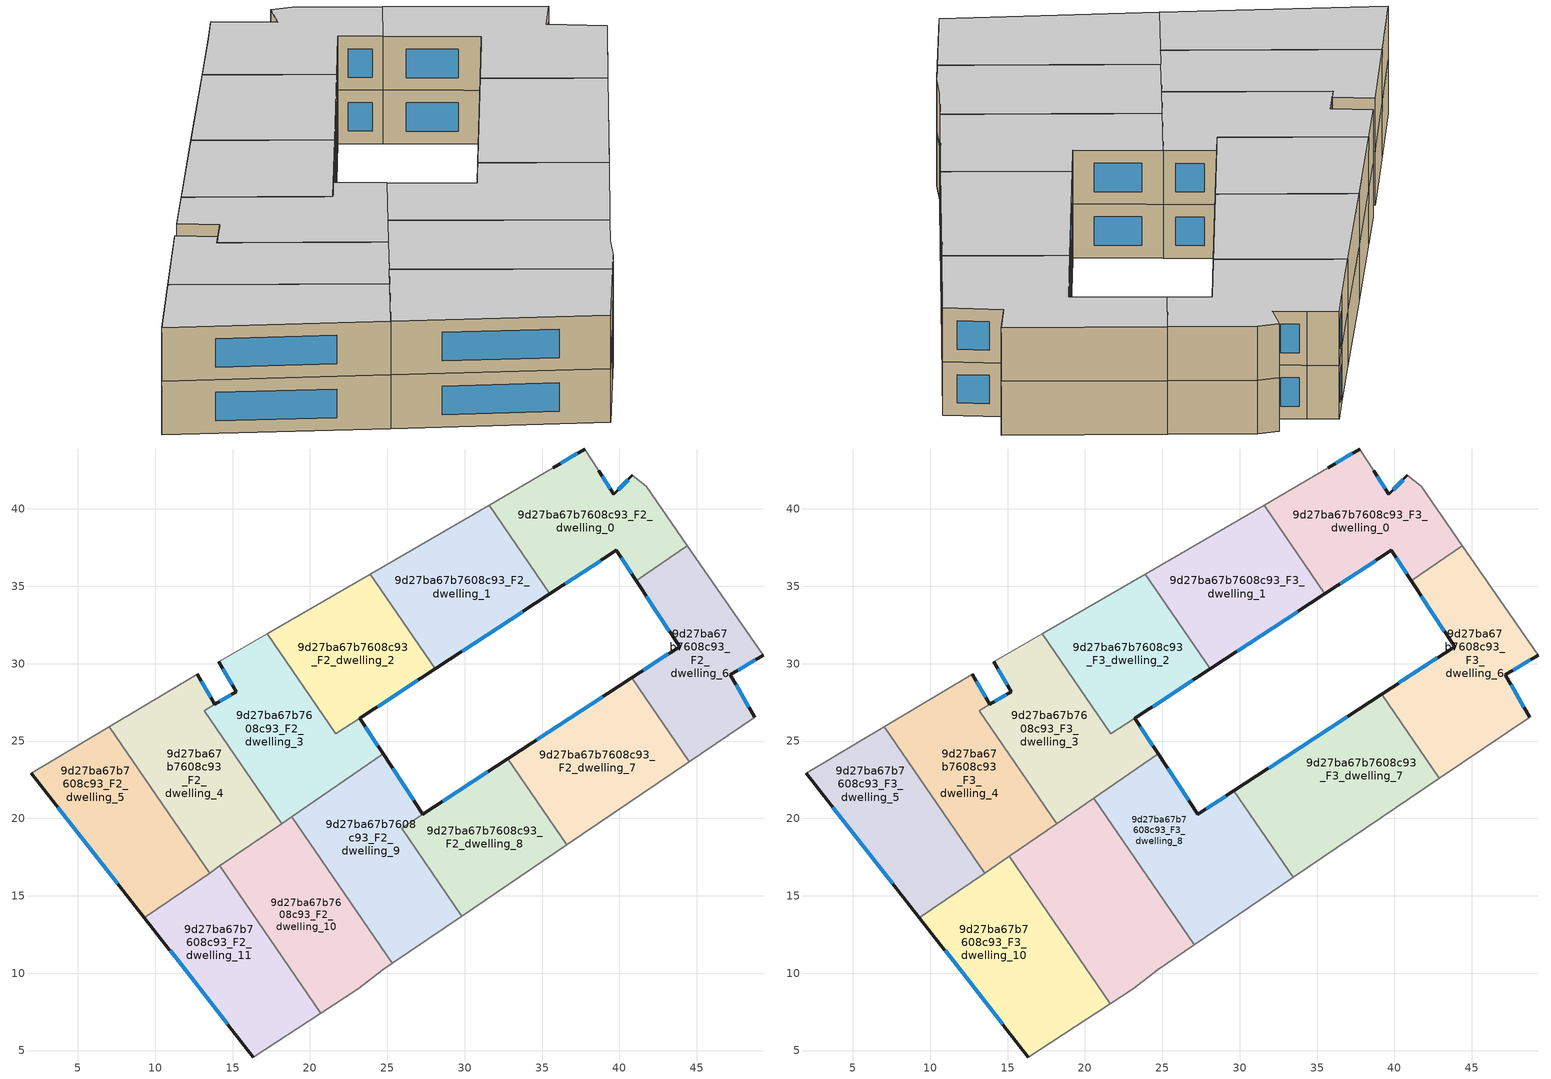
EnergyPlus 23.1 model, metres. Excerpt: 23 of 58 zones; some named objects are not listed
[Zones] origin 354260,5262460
9d27ba67b7608c93_F2_dwelling_0
 floor to 9d27ba67b7608c93_F1_dwelling_0 (EU_floor_Construction): 41.74,41.46 44.39,37.63 41.09,35.36 39.8,37.32 35.51,34.5 31.57,40.24 35.74,42.65 37.77,43.87 38.67,42.47 39.64,40.96 40.84,42.18 z6
 wall outside (EU_wall_Construction): 40.84,42.18 39.64,40.96 38.67,42.47 / 35.51,34.5 39.8,37.32 41.09,35.36 / 37.77,43.87 35.74,42.65 z6:9
 wall adiabatic (EU_wall_Construction): 44.39,37.63 41.74,41.46 40.84,42.18 / 35.74,42.65 31.57,40.24 / 38.67,42.47 37.77,43.87 z6:9
 wall to 9d27ba67b7608c93_F2_dwelling_6 (EU_wall_Construction): 41.09,35.36 44.39,37.63 z6:9
 wall to 9d27ba67b7608c93_F2_dwelling_1 (EU_wall_Construction): 31.57,40.24 35.51,34.5 z6:9
 window (EU_Window_Construction): 39.41,41.31 38.9,42.11 / 40.56,41.89 39.92,41.24 / 40.11,36.86 40.79,35.82 / 36.52,35.16 38.79,36.65 / 37.29,43.59 36.22,42.94 z6.7:8.3
9d27ba67b7608c93_F2_dwelling_1
 floor to 9d27ba67b7608c93_F1_dwelling_1 (EU_floor_Construction): 31.57,40.24 35.51,34.5 28.1,29.66 23.9,35.79 z6
 wall outside (EU_wall_Construction): 28.1,29.66 35.51,34.5 z6:9
 wall to 9d27ba67b7608c93_F2_dwelling_2 (EU_wall_Construction): 23.9,35.79 28.1,29.66 z6:9
 wall adiabatic (EU_wall_Construction): 31.57,40.24 23.9,35.79 z6:9
 window (EU_Window_Construction): 29.84,30.8 33.77,33.37 z6.7:8.3
9d27ba67b7608c93_F2_dwelling_10
 floor to 9d27ba67b7608c93_F1_dwelling_10 (EU_floor_Construction): 18.84,20.11 25.32,10.65 24.7,10.22 23.13,9 20.71,7.42 14.19,16.93 z6
 wall to 9d27ba67b7608c93_F2_dwelling_11 (EU_wall_Construction): 14.19,16.93 20.71,7.42 z6:9
 wall to 9d27ba67b7608c93_F2_dwelling_9 (EU_wall_Construction): 25.32,10.65 18.84,20.11 z6:9
 wall adiabatic (EU_wall_Construction): 20.71,7.42 23.13,9 24.7,10.22 25.32,10.65 z6:9
 wall to 9d27ba67b7608c93_F2_dwelling_4 (EU_wall_Construction): 18.17,19.66 14.19,16.93 z6:9
 wall to 9d27ba67b7608c93_F2_dwelling_3 (EU_wall_Construction): 18.84,20.11 18.17,19.66 z6:9
9d27ba67b7608c93_F2_dwelling_11
 floor to 9d27ba67b7608c93_F1_dwelling_11 (EU_floor_Construction): 14.19,16.93 20.71,7.42 16.35,4.58 9.31,13.59 z6
 wall outside (EU_wall_Construction): 9.31,13.59 16.35,4.58 z6:9
 wall adiabatic (EU_wall_Construction): 16.35,4.58 20.71,7.42 z6:9
 wall to 9d27ba67b7608c93_F2_dwelling_5 (EU_wall_Construction): 13.52,16.47 9.31,13.59 z6:9
 wall to 9d27ba67b7608c93_F2_dwelling_4 (EU_wall_Construction): 14.19,16.93 13.52,16.47 z6:9
 window (EU_Window_Construction): 10.96,11.47 14.7,6.7 z6.7:8.3
9d27ba67b7608c93_F2_dwelling_2
 floor to 9d27ba67b7608c93_F1_dwelling_2 (EU_floor_Construction): 23.9,35.79 28.1,29.66 21.68,25.46 17.24,31.94 z6
 wall outside (EU_wall_Construction): 23.23,26.48 28.1,29.66 z6:9
 wall adiabatic (EU_wall_Construction): 23.9,35.79 17.24,31.94 z6:9
 wall to 9d27ba67b7608c93_F2_dwelling_3 (EU_wall_Construction): 17.24,31.94 21.68,25.46 23.23,26.47 z6:9
 window (EU_Window_Construction): 24.37,27.23 26.96,28.91 z6.7:8.3
9d27ba67b7608c93_F2_dwelling_3
 floor to 9d27ba67b7608c93_F1_dwelling_3 (EU_floor_Construction): 23.23,26.47 24.75,24.16 18.17,19.66 13.16,26.97 15.24,28.17 14.1,30.12 17.24,31.94 21.68,25.46 z6
 wall outside (EU_wall_Construction): 14.1,30.12 15.24,28.17 13.86,27.38 / 24.75,24.16 23.23,26.47 z6:9
 wall adiabatic (EU_wall_Construction): 17.24,31.94 14.1,30.12 z6:9
 wall to 9d27ba67b7608c93_F2_dwelling_4 (EU_wall_Construction): 13.16,26.96 18.17,19.66 / 13.86,27.38 13.16,26.97 z6:9
 wall to 9d27ba67b7608c93_F2_dwelling_9 (EU_wall_Construction): 18.84,20.11 24.75,24.16 z6:9
 window (EU_Window_Construction): 14.37,29.66 14.97,28.63 / 24.39,24.71 23.58,25.93 / 14.91,27.99 14.18,27.56 z6.7:8.3
9d27ba67b7608c93_F2_dwelling_4
 floor to 9d27ba67b7608c93_F1_dwelling_4 (EU_floor_Construction): 13.86,27.38 13.16,26.97 18.17,19.66 13.52,16.47 7.04,25.92 12.72,29.32 z6
 wall outside (EU_wall_Construction): 13.86,27.38 12.72,29.32 z6:9
 wall to 9d27ba67b7608c93_F2_dwelling_5 (EU_wall_Construction): 7.04,25.92 13.52,16.47 z6:9
 wall adiabatic (EU_wall_Construction): 12.72,29.32 7.04,25.92 z6:9
 window (EU_Window_Construction): 13.59,27.83 12.99,28.86 z6.7:8.3
9d27ba67b7608c93_F2_dwelling_5
 floor to 9d27ba67b7608c93_F1_dwelling_5 (EU_floor_Construction): 7.04,25.92 13.52,16.47 9.31,13.59 2.01,22.92 z6
 wall outside (EU_wall_Construction): 2.01,22.92 9.31,13.59 z6:9
 wall adiabatic (EU_wall_Construction): 7.04,25.92 2.01,22.92 z6:9
 window (EU_Window_Construction): 3.72,20.73 7.6,15.78 z6.7:8.3
9d27ba67b7608c93_F2_dwelling_6
 floor to 9d27ba67b7608c93_F1_dwelling_6 (EU_floor_Construction): 44.39,37.63 49.28,30.54 47.18,29.28 48.73,26.54 44.51,23.68 40.8,29.09 43.89,31.11 41.09,35.36 z6
 wall outside (EU_wall_Construction): 41.09,35.36 43.89,31.11 40.8,29.09 / 48.73,26.54 47.18,29.28 49.28,30.54 z6:9
 wall to 9d27ba67b7608c93_F2_dwelling_7 (EU_wall_Construction): 40.8,29.09 44.51,23.68 z6:9
 wall adiabatic (EU_wall_Construction): 49.28,30.54 44.39,37.63 / 44.51,23.68 48.73,26.54 z6:9
 window (EU_Window_Construction): 43.16,30.64 41.53,29.57 / 41.74,34.36 43.23,32.11 / 47.67,29.58 48.79,30.25 / 48.36,27.18 47.54,28.64 z6.7:8.3
9d27ba67b7608c93_F2_dwelling_7
 floor to 9d27ba67b7608c93_F1_dwelling_7 (EU_floor_Construction): 40.8,29.09 44.51,23.68 36.59,18.3 32.79,23.85 z6
 wall outside (EU_wall_Construction): 40.8,29.09 32.79,23.85 z6:9
 wall adiabatic (EU_wall_Construction): 36.59,18.3 44.51,23.68 z6:9
 wall to 9d27ba67b7608c93_F2_dwelling_8 (EU_wall_Construction): 32.79,23.85 36.59,18.3 z6:9
 window (EU_Window_Construction): 38.92,27.86 34.67,25.08 z6.7:8.3
9d27ba67b7608c93_F2_dwelling_8
 floor to 9d27ba67b7608c93_F1_dwelling_8 (EU_floor_Construction): 32.79,23.85 36.59,18.3 29.81,13.69 25.92,19.36 z6
 wall outside (EU_wall_Construction): 32.79,23.85 27.31,20.27 z6:9
 wall adiabatic (EU_wall_Construction): 29.81,13.69 36.59,18.3 z6:9
 wall to 9d27ba67b7608c93_F2_dwelling_9 (EU_wall_Construction): 27.31,20.27 25.92,19.36 29.81,13.69 z6:9
 window (EU_Window_Construction): 31.5,23.01 28.59,21.11 z6.7:8.3
9d27ba67b7608c93_F2_dwelling_9
 floor to 9d27ba67b7608c93_F1_dwelling_9 (EU_floor_Construction): 27.31,20.27 25.92,19.36 29.81,13.69 25.32,10.65 18.84,20.11 24.75,24.16 z6
 wall outside (EU_wall_Construction): 27.31,20.27 24.75,24.16 z6:9
 wall adiabatic (EU_wall_Construction): 25.32,10.65 29.81,13.69 z6:9
 window (EU_Window_Construction): 26.71,21.18 25.35,23.25 z6.7:8.3
9d27ba67b7608c93_F3_dwelling_0
 floor to 9d27ba67b7608c93_F2_dwelling_0 (EU_floor_Construction): 41.74,41.46 44.39,37.63 41.09,35.36 39.8,37.32 35.51,34.5 31.57,40.24 35.74,42.65 37.77,43.87 38.67,42.47 39.64,40.96 40.84,42.18 z9
 wall outside (EU_wall_Construction): 40.84,42.18 39.64,40.96 38.67,42.47 / 35.51,34.5 39.8,37.32 41.09,35.36 / 37.77,43.87 35.74,42.65 z9:12
 wall adiabatic (EU_wall_Construction): 44.39,37.63 41.74,41.46 40.84,42.18 / 35.74,42.65 31.57,40.24 / 38.67,42.47 37.77,43.87 z9:12
 wall to 9d27ba67b7608c93_F3_dwelling_6 (EU_wall_Construction): 41.09,35.36 44.39,37.63 z9:12
 wall to 9d27ba67b7608c93_F3_dwelling_1 (EU_wall_Construction): 31.57,40.24 35.51,34.5 z9:12
 window (EU_Window_Construction): 39.41,41.31 38.9,42.11 / 40.56,41.89 39.92,41.24 / 40.11,36.86 40.79,35.82 / 36.52,35.16 38.79,36.65 / 37.29,43.59 36.22,42.94 z9.7:11.3
 ceiling to 9d27ba67b7608c93_F4_dwelling_0 (EU_floor_Construction): 44.39,37.63 41.74,41.46 40.84,42.18 39.64,40.96 38.67,42.47 37.77,43.87 35.74,42.65 31.57,40.24 35.51,34.5 39.8,37.32 41.09,35.36 z12
9d27ba67b7608c93_F3_dwelling_1
 floor to 9d27ba67b7608c93_F2_dwelling_1 (EU_floor_Construction): 31.57,40.24 35.51,34.5 28.1,29.66 23.9,35.79 z9
 wall outside (EU_wall_Construction): 28.1,29.66 35.51,34.5 z9:12
 wall to 9d27ba67b7608c93_F3_dwelling_2 (EU_wall_Construction): 23.9,35.79 28.1,29.66 z9:12
 wall adiabatic (EU_wall_Construction): 31.57,40.24 23.9,35.79 z9:12
 window (EU_Window_Construction): 29.84,30.8 33.77,33.37 z9.7:11.3
 ceiling to 9d27ba67b7608c93_F4_dwelling_1 (EU_floor_Construction): 35.51,34.5 31.57,40.24 23.9,35.79 28.1,29.66 z12
9d27ba67b7608c93_F3_dwelling_10
 floor to 9d27ba67b7608c93_F2_dwelling_11 (EU_floor_Construction): 14.19,16.93 20.71,7.42 16.35,4.58 9.31,13.59 z9
 floor to 9d27ba67b7608c93_F2_dwelling_10 (EU_floor_Construction): 15.1,17.55 21.63,8.02 20.71,7.42 14.19,16.93 z9
 wall outside (EU_wall_Construction): 9.31,13.59 16.35,4.58 z9:12
 wall to 9d27ba67b7608c93_F3_dwelling_9 (EU_wall_Construction): 21.63,8.02 15.1,17.55 z9:12
 wall adiabatic (EU_wall_Construction): 16.35,4.58 21.63,8.02 z9:12
 wall to 9d27ba67b7608c93_F3_dwelling_5 (EU_wall_Construction): 13.52,16.47 9.31,13.59 z9:12
 wall to 9d27ba67b7608c93_F3_dwelling_4 (EU_wall_Construction): 15.1,17.55 13.52,16.47 z9:12
 window (EU_Window_Construction): 10.96,11.47 14.7,6.7 z9.7:11.3
 ceiling to 9d27ba67b7608c93_F4_dwelling_10 (EU_floor_Construction): 21.63,8.02 15.1,17.55 9.31,13.59 16.35,4.58 z12
9d27ba67b7608c93_F3_dwelling_2
 floor to 9d27ba67b7608c93_F2_dwelling_2 (EU_floor_Construction): 23.9,35.79 28.1,29.66 21.68,25.46 17.24,31.94 z9
 wall outside (EU_wall_Construction): 23.23,26.48 28.1,29.66 z9:12
 wall adiabatic (EU_wall_Construction): 23.9,35.79 17.24,31.94 z9:12
 wall to 9d27ba67b7608c93_F3_dwelling_3 (EU_wall_Construction): 17.24,31.94 21.68,25.46 23.23,26.47 z9:12
 window (EU_Window_Construction): 24.37,27.23 26.96,28.91 z9.7:11.3
 ceiling to 9d27ba67b7608c93_F4_dwelling_2 (EU_floor_Construction): 28.1,29.66 23.9,35.79 17.24,31.94 21.68,25.46 z12
9d27ba67b7608c93_F3_dwelling_3
 floor to 9d27ba67b7608c93_F2_dwelling_3 (EU_floor_Construction): 23.23,26.47 24.75,24.16 18.17,19.66 13.16,26.97 15.24,28.17 14.1,30.12 17.24,31.94 21.68,25.46 z9
 wall outside (EU_wall_Construction): 14.1,30.12 15.24,28.17 13.86,27.38 / 24.75,24.16 23.23,26.47 z9:12
 wall adiabatic (EU_wall_Construction): 17.24,31.94 14.1,30.12 z9:12
 wall to 9d27ba67b7608c93_F3_dwelling_4 (EU_wall_Construction): 13.16,26.96 18.17,19.66 / 13.86,27.38 13.16,26.97 z9:12
 wall to 9d27ba67b7608c93_F3_dwelling_8 (EU_wall_Construction): 20.57,21.3 24.75,24.16 z9:12
 wall to 9d27ba67b7608c93_F3_dwelling_9 (EU_wall_Construction): 18.17,19.66 20.57,21.3 z9:12
 window (EU_Window_Construction): 14.37,29.66 14.97,28.63 / 24.39,24.71 23.58,25.93 / 14.91,27.99 14.18,27.56 z9.7:11.3
 ceiling to 9d27ba67b7608c93_F4_dwelling_3 (EU_floor_Construction): 24.75,24.16 23.23,26.47 21.68,25.46 17.24,31.94 14.1,30.12 15.24,28.17 13.16,26.97 18.17,19.66 z12
9d27ba67b7608c93_F3_dwelling_4
 floor to 9d27ba67b7608c93_F2_dwelling_4 (EU_floor_Construction): 13.86,27.38 13.16,26.97 18.17,19.66 13.52,16.47 7.04,25.92 12.72,29.32 z9
 wall outside (EU_wall_Construction): 13.86,27.38 12.72,29.32 z9:12
 wall to 9d27ba67b7608c93_F3_dwelling_5 (EU_wall_Construction): 7.04,25.92 13.52,16.47 z9:12
 wall adiabatic (EU_wall_Construction): 12.72,29.32 7.04,25.92 z9:12
 wall to 9d27ba67b7608c93_F3_dwelling_9 (EU_wall_Construction): 15.1,17.55 18.17,19.66 z9:12
 window (EU_Window_Construction): 13.59,27.83 12.99,28.86 z9.7:11.3
 ceiling to 9d27ba67b7608c93_F4_dwelling_4 (EU_floor_Construction): 18.17,19.66 13.16,26.97 13.86,27.38 12.72,29.32 7.04,25.92 13.52,16.47 z12
9d27ba67b7608c93_F3_dwelling_5
 floor to 9d27ba67b7608c93_F2_dwelling_5 (EU_floor_Construction): 7.04,25.92 13.52,16.47 9.31,13.59 2.01,22.92 z9
 wall outside (EU_wall_Construction): 2.01,22.92 9.31,13.59 z9:12
 wall adiabatic (EU_wall_Construction): 7.04,25.92 2.01,22.92 z9:12
 window (EU_Window_Construction): 3.72,20.73 7.6,15.78 z9.7:11.3
 ceiling to 9d27ba67b7608c93_F4_dwelling_5 (EU_floor_Construction): 13.52,16.47 7.04,25.92 2.01,22.92 9.31,13.59 z12
9d27ba67b7608c93_F3_dwelling_6
 floor to 9d27ba67b7608c93_F2_dwelling_6 (EU_floor_Construction): 44.39,37.63 49.28,30.54 47.18,29.28 48.73,26.54 44.51,23.68 40.8,29.09 43.89,31.11 41.09,35.36 z9
 floor to 9d27ba67b7608c93_F2_dwelling_7 (EU_floor_Construction): 40.8,29.09 44.51,23.68 42.91,22.59 39.18,28.03 z9
 wall outside (EU_wall_Construction): 41.09,35.36 43.89,31.11 39.18,28.03 / 48.73,26.54 47.18,29.28 49.28,30.54 z9:12
 wall to 9d27ba67b7608c93_F3_dwelling_7 (EU_wall_Construction): 39.18,28.03 42.91,22.59 z9:12
 wall adiabatic (EU_wall_Construction): 49.28,30.54 44.39,37.63 / 42.91,22.59 48.73,26.54 z9:12
 window (EU_Window_Construction): 42.78,30.39 40.29,28.76 / 41.74,34.36 43.23,32.11 / 47.67,29.58 48.79,30.25 / 48.36,27.18 47.54,28.64 z9.7:11.3
 ceiling to 9d27ba67b7608c93_F4_dwelling_6 (EU_floor_Construction): 48.73,26.54 47.18,29.28 49.28,30.54 44.39,37.63 41.09,35.36 43.89,31.11 39.18,28.03 42.91,22.59 z12
9d27ba67b7608c93_F3_dwelling_7
 floor to 9d27ba67b7608c93_F2_dwelling_7 (EU_floor_Construction): 39.18,28.03 42.91,22.59 36.59,18.3 32.79,23.85 z9
 floor to 9d27ba67b7608c93_F2_dwelling_8 (EU_floor_Construction): 32.79,23.85 36.59,18.3 33.48,16.18 29.63,21.79 z9
 wall outside (EU_wall_Construction): 39.18,28.03 29.63,21.79 z9:12
 wall adiabatic (EU_wall_Construction): 33.48,16.18 42.91,22.59 z9:12
 wall to 9d27ba67b7608c93_F3_dwelling_8 (EU_wall_Construction): 29.63,21.79 33.48,16.18 z9:12
 window (EU_Window_Construction): 36.94,26.57 31.88,23.26 z9.7:11.3
 ceiling to 9d27ba67b7608c93_F4_dwelling_7 (EU_floor_Construction): 42.91,22.59 39.18,28.03 29.63,21.79 33.48,16.18 z12
9d27ba67b7608c93_F3_dwelling_8
 floor to 9d27ba67b7608c93_F2_dwelling_8 (EU_floor_Construction): 29.63,21.79 33.48,16.18 29.81,13.69 25.92,19.36 z9
 floor to 9d27ba67b7608c93_F2_dwelling_9 (EU_floor_Construction): 27.31,20.27 25.92,19.36 29.81,13.69 27.06,11.83 20.57,21.3 24.75,24.16 z9
 wall outside (EU_wall_Construction): 29.63,21.79 27.31,20.27 24.75,24.16 z9:12
 wall adiabatic (EU_wall_Construction): 27.06,11.83 33.48,16.18 z9:12
 wall to 9d27ba67b7608c93_F3_dwelling_9 (EU_wall_Construction): 20.57,21.3 27.06,11.83 z9:12
 window (EU_Window_Construction): 26.71,21.18 25.35,23.25 / 29.09,21.43 27.85,20.63 z9.7:11.3
 ceiling to 9d27ba67b7608c93_F4_dwelling_8 (EU_floor_Construction): 33.48,16.18 29.63,21.79 27.31,20.27 24.75,24.16 20.57,21.3 27.06,11.83 z12
9d27ba67b7608c93_F3_dwelling_9
 floor to 9d27ba67b7608c93_F2_dwelling_10 (EU_floor_Construction): 18.84,20.11 25.32,10.65 24.7,10.22 23.13,9 21.63,8.02 15.1,17.55 z9
 floor to 9d27ba67b7608c93_F2_dwelling_9 (EU_floor_Construction): 20.57,21.3 27.06,11.83 25.32,10.65 18.84,20.11 z9
 wall adiabatic (EU_wall_Construction): 21.63,8.02 23.13,9 24.7,10.22 27.06,11.83 z9:12
 ceiling to 9d27ba67b7608c93_F4_dwelling_9 (EU_floor_Construction): 24.7,10.22 27.06,11.83 20.57,21.3 15.1,17.55 21.63,8.02 23.13,9 z12
[Building]
EU S2 Campaign: North Axis=0; Terrain=City; Solar Distribution=FullExterior
[Site:Location]
Budapest.Ferenc.Liszt.Intl.AP: Latitude=47.437; Longitude=19.256; Time Zone=1; Elevation=185
[SizingPeriod:WeatherFileDays]
AnnualSizingPeriod: Begin Month=1; Begin Day of Month=1; End Month=12; End Day of Month=31; Day of Week for Start Day=Monday; Use Weather File Daylight Saving Period=No; Use Weather File Rain and Snow Indicators=No
[MATERIAL]
EU_InternalMass_Material: Roughness=MediumRough; Thickness=0.1; Conductivity=1; Density=1800; Specific Heat=900; Thermal Absorptance=0.9; Solar Absorptance=0.7; Visible Absorptance=0.7
[MATERIAL:NOMASS] Roughness=MediumRough; Thermal Absorptance=0.9; Solar Absorptance=0.7; Visible Absorptance=0.7
Name | Thermal Resistance
EU_wall_NoMass | 0.832559
EU_floor_NoMass | 0.872794
[WINDOWMATERIAL:SIMPLEGLAZINGSYSTEM]
EU_Window_SimpleGlazing: UFactor=2.79869; Solar Heat Gain Coefficient=0.75; Visible Transmittance=0.75
[CONSTRUCTION]
EU_wall_Construction: EU_wall_NoMass
EU_floor_Construction: EU_floor_NoMass
EU_Window_Construction: EU_Window_SimpleGlazing
EU_InternalMass_Construction: EU_InternalMass_Material
[ZONE] Type=1; Multiplier=1; Ceiling Height=autocalculate; Floor Area=autocalculate; Part of Total Floor Area=Yes
Name | Volume
9d27ba67b7608c93_F2_dwelling_0; 9d27ba67b7608c93_F3_dwelling_0 | 190.963
9d27ba67b7608c93_F2_dwelling_1; 9d27ba67b7608c93_F3_dwelling_1 | 190.961
9d27ba67b7608c93_F2_dwelling_10 | 195.146
9d27ba67b7608c93_F3_dwelling_10 | 229.149
9d27ba67b7608c93_F2_dwelling_11 | 190.956
9d27ba67b7608c93_F2_dwelling_2; 9d27ba67b7608c93_F3_dwelling_2 | 175.766
9d27ba67b7608c93_F2_dwelling_3; 9d27ba67b7608c93_F3_dwelling_3 | 200.199
9d27ba67b7608c93_F2_dwelling_4; 9d27ba67b7608c93_F3_dwelling_4 | 196.956
9d27ba67b7608c93_F2_dwelling_5; 9d27ba67b7608c93_F3_dwelling_5 | 190.965
9d27ba67b7608c93_F2_dwelling_6 | 190.968
9d27ba67b7608c93_F3_dwelling_6 | 229.165
9d27ba67b7608c93_F2_dwelling_7 | 190.971
9d27ba67b7608c93_F3_dwelling_7 | 229.161
9d27ba67b7608c93_F2_dwelling_8 | 167.301
9d27ba67b7608c93_F3_dwelling_8 | 229.14
9d27ba67b7608c93_F2_dwelling_9 | 210.459
9d27ba67b7608c93_F3_dwelling_9 | 229.183
[INTERNALMASS] Construction=EU_InternalMass_Construction
Name | Zone or ZoneList | Surface Area
9d27ba67b7608c93_F2_dwelling_0_EU_InternalMass | 9d27ba67b7608c93_F2_dwelling_0 | 63.6544
9d27ba67b7608c93_F2_dwelling_1_EU_InternalMass | 9d27ba67b7608c93_F2_dwelling_1 | 63.6537
9d27ba67b7608c93_F2_dwelling_2_EU_InternalMass | 9d27ba67b7608c93_F2_dwelling_2 | 58.5867
9d27ba67b7608c93_F2_dwelling_3_EU_InternalMass | 9d27ba67b7608c93_F2_dwelling_3 | 66.7322
9d27ba67b7608c93_F2_dwelling_4_EU_InternalMass | 9d27ba67b7608c93_F2_dwelling_4 | 65.6533
9d27ba67b7608c93_F2_dwelling_5_EU_InternalMass | 9d27ba67b7608c93_F2_dwelling_5 | 63.6551
9d27ba67b7608c93_F2_dwelling_6_EU_InternalMass | 9d27ba67b7608c93_F2_dwelling_6 | 63.656
9d27ba67b7608c93_F2_dwelling_7_EU_InternalMass | 9d27ba67b7608c93_F2_dwelling_7 | 63.657
9d27ba67b7608c93_F2_dwelling_8_EU_InternalMass | 9d27ba67b7608c93_F2_dwelling_8 | 55.7652
9d27ba67b7608c93_F2_dwelling_9_EU_InternalMass | 9d27ba67b7608c93_F2_dwelling_9 | 70.1533
9d27ba67b7608c93_F2_dwelling_10_EU_InternalMass | 9d27ba67b7608c93_F2_dwelling_10 | 65.0487
9d27ba67b7608c93_F2_dwelling_11_EU_InternalMass | 9d27ba67b7608c93_F2_dwelling_11 | 63.652
9d27ba67b7608c93_F3_dwelling_0_EU_InternalMass | 9d27ba67b7608c93_F3_dwelling_0 | 63.6544
9d27ba67b7608c93_F3_dwelling_1_EU_InternalMass | 9d27ba67b7608c93_F3_dwelling_1 | 63.6537
9d27ba67b7608c93_F3_dwelling_2_EU_InternalMass | 9d27ba67b7608c93_F3_dwelling_2 | 58.5867
9d27ba67b7608c93_F3_dwelling_3_EU_InternalMass | 9d27ba67b7608c93_F3_dwelling_3 | 66.7322
9d27ba67b7608c93_F3_dwelling_4_EU_InternalMass | 9d27ba67b7608c93_F3_dwelling_4 | 65.6533
9d27ba67b7608c93_F3_dwelling_5_EU_InternalMass | 9d27ba67b7608c93_F3_dwelling_5 | 63.6551
9d27ba67b7608c93_F3_dwelling_6_EU_InternalMass | 9d27ba67b7608c93_F3_dwelling_6 | 76.3884
9d27ba67b7608c93_F3_dwelling_7_EU_InternalMass | 9d27ba67b7608c93_F3_dwelling_7 | 76.3869
9d27ba67b7608c93_F3_dwelling_8_EU_InternalMass | 9d27ba67b7608c93_F3_dwelling_8 | 76.3799
9d27ba67b7608c93_F3_dwelling_9_EU_InternalMass | 9d27ba67b7608c93_F3_dwelling_9 | 76.394
9d27ba67b7608c93_F3_dwelling_10_EU_InternalMass | 9d27ba67b7608c93_F3_dwelling_10 | 76.3831
[OTHEREQUIPMENT] Fuel Type=Electricity; Design Level Calculation Method=Watts/Area; Power per Zone Floor Area=1; Fraction Latent=0; Fraction Radiant=0; Fraction Lost=0; Carbon Dioxide Generation Rate=0; EndUse Subcategory=EU_Step8_InternalGains
Name | Zone or ZoneList or Space or SpaceList | Schedule
EU_Step8_InternalGain_9d27ba67b7608c93_F2_dwelling_0_f000 | 9d27ba67b7608c93_F2_dwelling_0 | EU_Step8_GainSchedule_9d27ba67b7608c93_F2_dwelling_0_f000
EU_Step8_InternalGain_9d27ba67b7608c93_F2_dwelling_1_f000 | 9d27ba67b7608c93_F2_dwelling_1 | EU_Step8_GainSchedule_9d27ba67b7608c93_F2_dwelling_1_f000
EU_Step8_InternalGain_9d27ba67b7608c93_F2_dwelling_2_f000 | 9d27ba67b7608c93_F2_dwelling_2 | EU_Step8_GainSchedule_9d27ba67b7608c93_F2_dwelling_2_f000
EU_Step8_InternalGain_9d27ba67b7608c93_F2_dwelling_3_f000 | 9d27ba67b7608c93_F2_dwelling_3 | EU_Step8_GainSchedule_9d27ba67b7608c93_F2_dwelling_3_f000
EU_Step8_InternalGain_9d27ba67b7608c93_F2_dwelling_4_f000 | 9d27ba67b7608c93_F2_dwelling_4 | EU_Step8_GainSchedule_9d27ba67b7608c93_F2_dwelling_4_f000
EU_Step8_InternalGain_9d27ba67b7608c93_F2_dwelling_5_f000 | 9d27ba67b7608c93_F2_dwelling_5 | EU_Step8_GainSchedule_9d27ba67b7608c93_F2_dwelling_5_f000
EU_Step8_InternalGain_9d27ba67b7608c93_F2_dwelling_6_f000 | 9d27ba67b7608c93_F2_dwelling_6 | EU_Step8_GainSchedule_9d27ba67b7608c93_F2_dwelling_6_f000
EU_Step8_InternalGain_9d27ba67b7608c93_F2_dwelling_7_f000 | 9d27ba67b7608c93_F2_dwelling_7 | EU_Step8_GainSchedule_9d27ba67b7608c93_F2_dwelling_7_f000
EU_Step8_InternalGain_9d27ba67b7608c93_F2_dwelling_8_f000 | 9d27ba67b7608c93_F2_dwelling_8 | EU_Step8_GainSchedule_9d27ba67b7608c93_F2_dwelling_8_f000
EU_Step8_InternalGain_9d27ba67b7608c93_F2_dwelling_9_f000 | 9d27ba67b7608c93_F2_dwelling_9 | EU_Step8_GainSchedule_9d27ba67b7608c93_F2_dwelling_9_f000
EU_Step8_InternalGain_9d27ba67b7608c93_F2_dwelling_10_f000 | 9d27ba67b7608c93_F2_dwelling_10 | EU_Step8_GainSchedule_9d27ba67b7608c93_F2_dwelling_10_f000
EU_Step8_InternalGain_9d27ba67b7608c93_F2_dwelling_11_f000 | 9d27ba67b7608c93_F2_dwelling_11 | EU_Step8_GainSchedule_9d27ba67b7608c93_F2_dwelling_11_f000
EU_Step8_InternalGain_9d27ba67b7608c93_F3_dwelling_0_f000 | 9d27ba67b7608c93_F3_dwelling_0 | EU_Step8_GainSchedule_9d27ba67b7608c93_F3_dwelling_0_f000
EU_Step8_InternalGain_9d27ba67b7608c93_F3_dwelling_1_f000 | 9d27ba67b7608c93_F3_dwelling_1 | EU_Step8_GainSchedule_9d27ba67b7608c93_F3_dwelling_1_f000
EU_Step8_InternalGain_9d27ba67b7608c93_F3_dwelling_2_f000 | 9d27ba67b7608c93_F3_dwelling_2 | EU_Step8_GainSchedule_9d27ba67b7608c93_F3_dwelling_2_f000
EU_Step8_InternalGain_9d27ba67b7608c93_F3_dwelling_3_f000 | 9d27ba67b7608c93_F3_dwelling_3 | EU_Step8_GainSchedule_9d27ba67b7608c93_F3_dwelling_3_f000
EU_Step8_InternalGain_9d27ba67b7608c93_F3_dwelling_4_f000 | 9d27ba67b7608c93_F3_dwelling_4 | EU_Step8_GainSchedule_9d27ba67b7608c93_F3_dwelling_4_f000
EU_Step8_InternalGain_9d27ba67b7608c93_F3_dwelling_5_f000 | 9d27ba67b7608c93_F3_dwelling_5 | EU_Step8_GainSchedule_9d27ba67b7608c93_F3_dwelling_5_f000
EU_Step8_InternalGain_9d27ba67b7608c93_F3_dwelling_6_f000 | 9d27ba67b7608c93_F3_dwelling_6 | EU_Step8_GainSchedule_9d27ba67b7608c93_F3_dwelling_6_f000
EU_Step8_InternalGain_9d27ba67b7608c93_F3_dwelling_7_f000 | 9d27ba67b7608c93_F3_dwelling_7 | EU_Step8_GainSchedule_9d27ba67b7608c93_F3_dwelling_7_f000
EU_Step8_InternalGain_9d27ba67b7608c93_F3_dwelling_8_f000 | 9d27ba67b7608c93_F3_dwelling_8 | EU_Step8_GainSchedule_9d27ba67b7608c93_F3_dwelling_8_f000
EU_Step8_InternalGain_9d27ba67b7608c93_F3_dwelling_9_f000 | 9d27ba67b7608c93_F3_dwelling_9 | EU_Step8_GainSchedule_9d27ba67b7608c93_F3_dwelling_9_f000
EU_Step8_InternalGain_9d27ba67b7608c93_F3_dwelling_10_f000 | 9d27ba67b7608c93_F3_dwelling_10 | EU_Step8_GainSchedule_9d27ba67b7608c93_F3_dwelling_10_f000
[ZONEVENTILATION:DESIGNFLOWRATE] Schedule=EU_AlwaysOn; Design Flow Rate Calculation Method=AirChanges/Hour; Air Changes per Hour=0.475469; Ventilation Type=Natural; Fan Pressure Rise=0; Fan Total Efficiency=1; Constant Term Coefficient=1; Temperature Term Coefficient=0; Velocity Term Coefficient=0; Velocity Squared Term Coefficient=0; Minimum Indoor Temperature=-100; Maximum Indoor Temperature=100; Delta Temperature=-100; Minimum Outdoor Temperature=-100; Maximum Outdoor Temperature=100; Maximum Wind Speed=40
Name | Zone or ZoneList or Space or SpaceList
EU_ConstantAir_9d27ba67b7608c93_F2_dwelling_0 | 9d27ba67b7608c93_F2_dwelling_0
EU_ConstantAir_9d27ba67b7608c93_F2_dwelling_1 | 9d27ba67b7608c93_F2_dwelling_1
EU_ConstantAir_9d27ba67b7608c93_F2_dwelling_2 | 9d27ba67b7608c93_F2_dwelling_2
EU_ConstantAir_9d27ba67b7608c93_F2_dwelling_3 | 9d27ba67b7608c93_F2_dwelling_3
EU_ConstantAir_9d27ba67b7608c93_F2_dwelling_4 | 9d27ba67b7608c93_F2_dwelling_4
EU_ConstantAir_9d27ba67b7608c93_F2_dwelling_5 | 9d27ba67b7608c93_F2_dwelling_5
EU_ConstantAir_9d27ba67b7608c93_F2_dwelling_6 | 9d27ba67b7608c93_F2_dwelling_6
EU_ConstantAir_9d27ba67b7608c93_F2_dwelling_7 | 9d27ba67b7608c93_F2_dwelling_7
EU_ConstantAir_9d27ba67b7608c93_F2_dwelling_8 | 9d27ba67b7608c93_F2_dwelling_8
EU_ConstantAir_9d27ba67b7608c93_F2_dwelling_9 | 9d27ba67b7608c93_F2_dwelling_9
EU_ConstantAir_9d27ba67b7608c93_F2_dwelling_10 | 9d27ba67b7608c93_F2_dwelling_10
EU_ConstantAir_9d27ba67b7608c93_F2_dwelling_11 | 9d27ba67b7608c93_F2_dwelling_11
EU_ConstantAir_9d27ba67b7608c93_F3_dwelling_0 | 9d27ba67b7608c93_F3_dwelling_0
EU_ConstantAir_9d27ba67b7608c93_F3_dwelling_1 | 9d27ba67b7608c93_F3_dwelling_1
EU_ConstantAir_9d27ba67b7608c93_F3_dwelling_2 | 9d27ba67b7608c93_F3_dwelling_2
EU_ConstantAir_9d27ba67b7608c93_F3_dwelling_3 | 9d27ba67b7608c93_F3_dwelling_3
EU_ConstantAir_9d27ba67b7608c93_F3_dwelling_4 | 9d27ba67b7608c93_F3_dwelling_4
EU_ConstantAir_9d27ba67b7608c93_F3_dwelling_5 | 9d27ba67b7608c93_F3_dwelling_5
EU_ConstantAir_9d27ba67b7608c93_F3_dwelling_6 | 9d27ba67b7608c93_F3_dwelling_6
EU_ConstantAir_9d27ba67b7608c93_F3_dwelling_7 | 9d27ba67b7608c93_F3_dwelling_7
EU_ConstantAir_9d27ba67b7608c93_F3_dwelling_8 | 9d27ba67b7608c93_F3_dwelling_8
EU_ConstantAir_9d27ba67b7608c93_F3_dwelling_9 | 9d27ba67b7608c93_F3_dwelling_9
EU_ConstantAir_9d27ba67b7608c93_F3_dwelling_10 | 9d27ba67b7608c93_F3_dwelling_10
[HVACTEMPLATE:ZONE:IDEALLOADSAIRSYSTEM] System Availability Schedule=EU_AlwaysOn; Maximum Heating Supply Air Temperature=50; Minimum Cooling Supply Air Temperature=13; Maximum Heating Supply Air Humidity Ratio=0.0156; Minimum Cooling Supply Air Humidity Ratio=0.0077; Heating Limit=NoLimit; Cooling Limit=NoLimit; Heating Availability Schedule=EU_AlwaysOn; Cooling Availability Schedule=EU_CoolingOff; Dehumidification Control Type=ConstantSensibleHeatRatio; Cooling Sensible Heat Ratio=0.7; Dehumidification Setpoint=60; Humidification Control Type=None; Humidification Setpoint=30; Outdoor Air Method=None; Outdoor Air Flow Rate per Person=0.00944; Outdoor Air Flow Rate per Zone Floor Area=0; Outdoor Air Flow Rate per Zone=0; Demand Controlled Ventilation Type=None; Outdoor Air Economizer Type=NoEconomizer; Heat Recovery Type=None; Sensible Heat Recovery Effectiveness=0.7; Latent Heat Recovery Effectiveness=0.65
Name | Template Thermostat
9d27ba67b7608c93_F2_dwelling_0 | EU_HeatOnly_9d27ba67b7608c93_F2_dwelling_0
9d27ba67b7608c93_F2_dwelling_1 | EU_HeatOnly_9d27ba67b7608c93_F2_dwelling_1
9d27ba67b7608c93_F2_dwelling_2 | EU_HeatOnly_9d27ba67b7608c93_F2_dwelling_2
9d27ba67b7608c93_F2_dwelling_3 | EU_HeatOnly_9d27ba67b7608c93_F2_dwelling_3
9d27ba67b7608c93_F2_dwelling_4 | EU_HeatOnly_9d27ba67b7608c93_F2_dwelling_4
9d27ba67b7608c93_F2_dwelling_5 | EU_HeatOnly_9d27ba67b7608c93_F2_dwelling_5
9d27ba67b7608c93_F2_dwelling_6 | EU_HeatOnly_9d27ba67b7608c93_F2_dwelling_6
9d27ba67b7608c93_F2_dwelling_7 | EU_HeatOnly_9d27ba67b7608c93_F2_dwelling_7
9d27ba67b7608c93_F2_dwelling_8 | EU_HeatOnly_9d27ba67b7608c93_F2_dwelling_8
9d27ba67b7608c93_F2_dwelling_9 | EU_HeatOnly_9d27ba67b7608c93_F2_dwelling_9
9d27ba67b7608c93_F2_dwelling_10 | EU_HeatOnly_9d27ba67b7608c93_F2_dwelling_10
9d27ba67b7608c93_F2_dwelling_11 | EU_HeatOnly_9d27ba67b7608c93_F2_dwelling_11
9d27ba67b7608c93_F3_dwelling_0 | EU_HeatOnly_9d27ba67b7608c93_F3_dwelling_0
9d27ba67b7608c93_F3_dwelling_1 | EU_HeatOnly_9d27ba67b7608c93_F3_dwelling_1
9d27ba67b7608c93_F3_dwelling_2 | EU_HeatOnly_9d27ba67b7608c93_F3_dwelling_2
9d27ba67b7608c93_F3_dwelling_3 | EU_HeatOnly_9d27ba67b7608c93_F3_dwelling_3
9d27ba67b7608c93_F3_dwelling_4 | EU_HeatOnly_9d27ba67b7608c93_F3_dwelling_4
9d27ba67b7608c93_F3_dwelling_5 | EU_HeatOnly_9d27ba67b7608c93_F3_dwelling_5
9d27ba67b7608c93_F3_dwelling_6 | EU_HeatOnly_9d27ba67b7608c93_F3_dwelling_6
9d27ba67b7608c93_F3_dwelling_7 | EU_HeatOnly_9d27ba67b7608c93_F3_dwelling_7
9d27ba67b7608c93_F3_dwelling_8 | EU_HeatOnly_9d27ba67b7608c93_F3_dwelling_8
9d27ba67b7608c93_F3_dwelling_9 | EU_HeatOnly_9d27ba67b7608c93_F3_dwelling_9
9d27ba67b7608c93_F3_dwelling_10 | EU_HeatOnly_9d27ba67b7608c93_F3_dwelling_10
[SIZING:ZONE] Zone Cooling Design Supply Air Temperature Input Method=SupplyAirTemperature; Zone Cooling Design Supply Air Temperature=13; Zone Heating Design Supply Air Temperature Input Method=SupplyAirTemperature; Zone Heating Design Supply Air Temperature=50; Zone Cooling Design Supply Air Humidity Ratio=0.008; Zone Heating Design Supply Air Humidity Ratio=0.008; Cooling Design Air Flow Method=DesignDay; Cooling Design Air Flow Rate=0; Cooling Minimum Air Flow per Zone Floor Area=0.000762; Cooling Minimum Air Flow=0; Cooling Minimum Air Flow Fraction=0.2; Heating Design Air Flow Method=DesignDay; Heating Design Air Flow Rate=0; Heating Maximum Air Flow per Zone Floor Area=0.002032; Heating Maximum Air Flow=0.141576; Heating Maximum Air Flow Fraction=0.3; Account for Dedicated Outdoor Air System=No; Dedicated Outdoor Air System Control Strategy=NeutralSupplyAir; Dedicated Outdoor Air Low Setpoint Temperature for Design=autosize; Dedicated Outdoor Air High Setpoint Temperature for Design=autosize; Zone Load Sizing Method=Sensible Load Only No Latent Load; Zone Latent Cooling Design Supply Air Humidity Ratio Input Method=HumidityRatioDifference; Zone Cooling Design Supply Air Humidity Ratio Difference=0.005; Zone Latent Heating Design Supply Air Humidity Ratio Input Method=HumidityRatioDifference; Zone Humidification Design Supply Air Humidity Ratio Difference=0.005
9d27ba67b7608c93_F2_dwelling_0; 9d27ba67b7608c93_F2_dwelling_1; 9d27ba67b7608c93_F2_dwelling_2; 9d27ba67b7608c93_F2_dwelling_3; 9d27ba67b7608c93_F2_dwelling_4; 9d27ba67b7608c93_F2_dwelling_5; 9d27ba67b7608c93_F2_dwelling_6; 9d27ba67b7608c93_F2_dwelling_7; 9d27ba67b7608c93_F2_dwelling_8; 9d27ba67b7608c93_F2_dwelling_9; 9d27ba67b7608c93_F2_dwelling_10; 9d27ba67b7608c93_F2_dwelling_11; 9d27ba67b7608c93_F3_dwelling_0; 9d27ba67b7608c93_F3_dwelling_1; 9d27ba67b7608c93_F3_dwelling_2; 9d27ba67b7608c93_F3_dwelling_3; 9d27ba67b7608c93_F3_dwelling_4; 9d27ba67b7608c93_F3_dwelling_5; 9d27ba67b7608c93_F3_dwelling_6; 9d27ba67b7608c93_F3_dwelling_7; 9d27ba67b7608c93_F3_dwelling_8; 9d27ba67b7608c93_F3_dwelling_9; 9d27ba67b7608c93_F3_dwelling_10
[SCHEDULE:CONSTANT]
Name | Hourly Value
EU_AlwaysOn | 1
EU_CoolingOff | 0
[SCHEDULE:FILE] Column Number=1; Rows to Skip at Top=0; Number of Hours of Data=8760; Column Separator=Comma; Interpolate to Timestep=No; Minutes per Item=60; Adjust Schedule for Daylight Savings=Yes
Name | File
EU_Step8_GainSchedule_9d27ba67b7608c93_F2_dwelling_0_f000 | ../../schedules/9d27ba67b7608c93/9d27ba67b7608c93_F2_dwelling_0_f000_gain.csv
EU_Step8_GainSchedule_9d27ba67b7608c93_F2_dwelling_1_f000 | ../../schedules/9d27ba67b7608c93/9d27ba67b7608c93_F2_dwelling_1_f000_gain.csv
EU_Step8_GainSchedule_9d27ba67b7608c93_F2_dwelling_2_f000 | ../../schedules/9d27ba67b7608c93/9d27ba67b7608c93_F2_dwelling_2_f000_gain.csv
EU_Step8_GainSchedule_9d27ba67b7608c93_F2_dwelling_3_f000 | ../../schedules/9d27ba67b7608c93/9d27ba67b7608c93_F2_dwelling_3_f000_gain.csv
EU_Step8_GainSchedule_9d27ba67b7608c93_F2_dwelling_4_f000 | ../../schedules/9d27ba67b7608c93/9d27ba67b7608c93_F2_dwelling_4_f000_gain.csv
EU_Step8_GainSchedule_9d27ba67b7608c93_F2_dwelling_5_f000 | ../../schedules/9d27ba67b7608c93/9d27ba67b7608c93_F2_dwelling_5_f000_gain.csv
EU_Step8_GainSchedule_9d27ba67b7608c93_F2_dwelling_6_f000 | ../../schedules/9d27ba67b7608c93/9d27ba67b7608c93_F2_dwelling_6_f000_gain.csv
EU_Step8_GainSchedule_9d27ba67b7608c93_F2_dwelling_7_f000 | ../../schedules/9d27ba67b7608c93/9d27ba67b7608c93_F2_dwelling_7_f000_gain.csv
EU_Step8_GainSchedule_9d27ba67b7608c93_F2_dwelling_8_f000 | ../../schedules/9d27ba67b7608c93/9d27ba67b7608c93_F2_dwelling_8_f000_gain.csv
EU_Step8_GainSchedule_9d27ba67b7608c93_F2_dwelling_9_f000 | ../../schedules/9d27ba67b7608c93/9d27ba67b7608c93_F2_dwelling_9_f000_gain.csv
EU_Step8_GainSchedule_9d27ba67b7608c93_F2_dwelling_10_f000 | ../../schedules/9d27ba67b7608c93/9d27ba67b7608c93_F2_dwelling_10_f000_gain.csv
EU_Step8_GainSchedule_9d27ba67b7608c93_F2_dwelling_11_f000 | ../../schedules/9d27ba67b7608c93/9d27ba67b7608c93_F2_dwelling_11_f000_gain.csv
EU_Step8_GainSchedule_9d27ba67b7608c93_F3_dwelling_0_f000 | ../../schedules/9d27ba67b7608c93/9d27ba67b7608c93_F3_dwelling_0_f000_gain.csv
EU_Step8_GainSchedule_9d27ba67b7608c93_F3_dwelling_1_f000 | ../../schedules/9d27ba67b7608c93/9d27ba67b7608c93_F3_dwelling_1_f000_gain.csv
EU_Step8_GainSchedule_9d27ba67b7608c93_F3_dwelling_2_f000 | ../../schedules/9d27ba67b7608c93/9d27ba67b7608c93_F3_dwelling_2_f000_gain.csv
EU_Step8_GainSchedule_9d27ba67b7608c93_F3_dwelling_3_f000 | ../../schedules/9d27ba67b7608c93/9d27ba67b7608c93_F3_dwelling_3_f000_gain.csv
EU_Step8_GainSchedule_9d27ba67b7608c93_F3_dwelling_4_f000 | ../../schedules/9d27ba67b7608c93/9d27ba67b7608c93_F3_dwelling_4_f000_gain.csv
EU_Step8_GainSchedule_9d27ba67b7608c93_F3_dwelling_5_f000 | ../../schedules/9d27ba67b7608c93/9d27ba67b7608c93_F3_dwelling_5_f000_gain.csv
EU_Step8_GainSchedule_9d27ba67b7608c93_F3_dwelling_6_f000 | ../../schedules/9d27ba67b7608c93/9d27ba67b7608c93_F3_dwelling_6_f000_gain.csv
EU_Step8_GainSchedule_9d27ba67b7608c93_F3_dwelling_7_f000 | ../../schedules/9d27ba67b7608c93/9d27ba67b7608c93_F3_dwelling_7_f000_gain.csv
EU_Step8_GainSchedule_9d27ba67b7608c93_F3_dwelling_8_f000 | ../../schedules/9d27ba67b7608c93/9d27ba67b7608c93_F3_dwelling_8_f000_gain.csv
EU_Step8_GainSchedule_9d27ba67b7608c93_F3_dwelling_9_f000 | ../../schedules/9d27ba67b7608c93/9d27ba67b7608c93_F3_dwelling_9_f000_gain.csv
EU_Step8_GainSchedule_9d27ba67b7608c93_F3_dwelling_10_f000 | ../../schedules/9d27ba67b7608c93/9d27ba67b7608c93_F3_dwelling_10_f000_gain.csv
